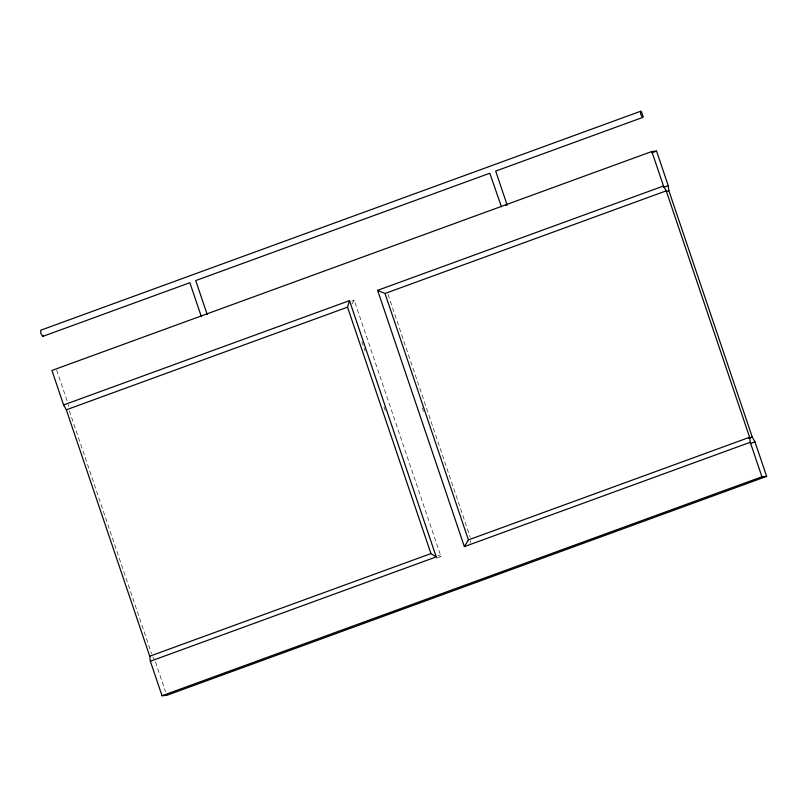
<?xml version="1.0" encoding="UTF-8"?>
<svg xmlns="http://www.w3.org/2000/svg" width="807" height="807" viewBox="0 0 807 807"><rect width="100%" height="100%" fill="white"/><g stroke="black" fill="none" stroke-linecap="round" stroke-linejoin="round"><path stroke-width="0.61" stroke-dasharray="4.04 3.03" d="M470.067 542.96L470.723 540.771M351.892 304.068L354.223 300.224L440.965 556.497L436.244 558.222M351.862 301.092L354.223 300.224M437.798 555.155L440.965 556.497M152.906 656.969L153.996 658.905M388.046 294.454L470.249 537.301M422.283 407.969L423.493 411.54M361.839 341.472L365.067 350.995M384.001 406.95L385.211 410.521M56.661 370.07L67.132 401.008M155.479 662.033L165.546 691.781M69.352 410.783L151.555 653.62M68.333 404.569L68.585 406.577"/><path stroke-width="1.21" d="M150.354 661.236L436.234 556.891L430.938 553.582L347.524 307.164L349.492 300.618L63.612 404.963L51.93 370.463L651.824 151.504L656.555 151.111L668.226 185.61L668.842 190.623L752.255 437.041L754.969 441.883L766.65 476.382L166.756 695.341L162.025 695.735L150.354 661.236L149.739 656.222L66.325 409.805L63.612 404.963M505.586 205.351L507.139 204.978L495.68 171.094L642.715 117.429L643.108 116.47L641.636 112.112L640.637 111.265L40.743 330.224L40.794 333.392L42.821 336.388L43.215 335.43M640.637 111.265L640.687 114.423L642.715 117.429M663.505 186.003L377.615 290.349L464.358 546.621L468.423 539.903L749.622 437.263L666.219 190.845L663.505 186.003L651.824 151.504M501.45 206.864L489.819 173.233L195.728 280.574L207.197 314.458M42.821 336.388L189.867 282.712L201.336 316.596M651.824 152.846L656.555 151.111M663.505 187.335L668.226 185.61M66.325 409.805L347.524 307.164M377.615 290.349L385.02 293.486L666.219 190.845M666.481 191.491L668.842 190.623M149.739 656.222L430.938 553.582M748.714 438.342L752.255 437.041M464.358 546.621L750.248 442.276L749.622 437.263M750.248 443.608L754.969 441.883M162.025 695.735L761.919 476.776L766.65 476.382M750.248 442.276L761.919 476.776M385.02 293.486L468.423 539.903M349.492 300.618L436.234 556.891"/></g></svg>
